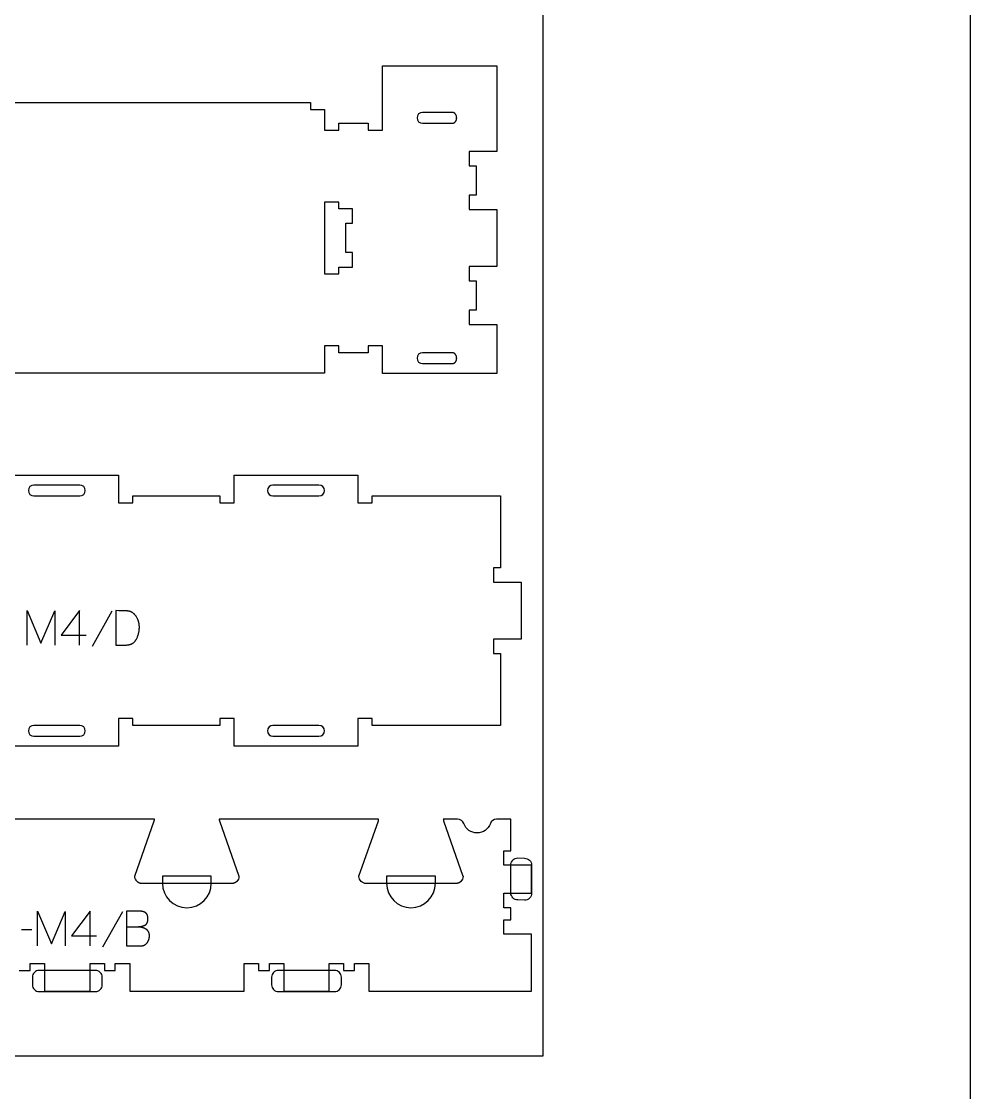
# Model space of a CAD drawing. Extents: x 0 to 4485, y 0 to 8771.
# Drawn here: x 2358 to 3183, y 3731 to 4662 of the extents above; entities that cross this region are included whole.
import ezdxf

# ---------------------------------------------------------------- set-up
doc = ezdxf.new("R2010")
doc.units = 0
for name, color, linetype in [('0_SHEET_SPRUCEPLY_2440X122', 1, 'CONTINUOUS'), ('1_ANYTOOL_1MMDEEP_LABELS_S', 2, 'CONTINUOUS'), ('3_ANYTOOL_CUTTHROUGH_INSID', 4, 'CONTINUOUS'), ('4_ANYTOOL_CUTTHROUGH_OUTSI', 5, 'CONTINUOUS'), ('5_ANYTOOL_HALF_MILL_9MM_IN', 3, 'CONTINUOUS'), ('DONOTCUT', 7, 'CONTINUOUS')]:
    doc.layers.add(name, color=color, linetype=linetype)

msp = doc.modelspace()

# ---------------------------------------------------------------- linework, layer by layer
at = {"layer": '0_SHEET_SPRUCEPLY_2440X122'}
msp.add_lwpolyline([(371.7, 4982.59), (371.7, 3762.59), (2811.7, 3762.59), (2811.7, 4982.59)], close=True, dxfattribs=at)
at = {"layer": '1_ANYTOOL_1MMDEEP_LABELS_S', "color": 2}
for points in [[(2362.89, 4119.59), (2362.89, 4149.59), (2374.89, 4121.22), (2386.89, 4149.46), (2386.89, 4119.59)], [(2408.45, 4119.59), (2408.49, 4149.64), (2392.46, 4128.25)], [(2436.65, 4149.12), (2419.46, 4118.35)], [(2392.46, 4128.25), (2414.23, 4128.25)], [(2372, 3858.18), (2372, 3888.18), (2384, 3859.81), (2396, 3888.06), (2396, 3858.18)], [(2417.56, 3858.18), (2417.6, 3888.23), (2401.57, 3866.84)], [(2445.76, 3887.71), (2428.57, 3856.94)], [(2449.19, 3888.18), (2449.19, 3858.18), (2458.87, 3858.18), (2461.4, 3858.1), (2461.63, 3858.09), (2461.86, 3858.09), (2462.08, 3858.1), (2462.3, 3858.11), (2462.51, 3858.13), (2462.73, 3858.15), (2462.94, 3858.18), (2463.14, 3858.21), (2463.35, 3858.25), (2463.55, 3858.3), (2463.75, 3858.35), (2463.94, 3858.4), (2464.13, 3858.46), (2464.32, 3858.53), (2464.5, 3858.6), (2464.69, 3858.68), (2464.86, 3858.77), (2465.04, 3858.86), (2465.21, 3858.95), (2465.38, 3859.05), (2465.55, 3859.16), (2465.71, 3859.27), (2465.87, 3859.39), (2466.03, 3859.51), (2466.18, 3859.64), (2466.33, 3859.77), (2466.48, 3859.91), (2466.62, 3860.06), (2466.76, 3860.21), (2466.9, 3860.36), (2467.03, 3860.52), (2467.17, 3860.69), (2467.29, 3860.86), (2467.42, 3861.03), (2467.54, 3861.21), (2467.65, 3861.38), (2467.76, 3861.56), (2467.87, 3861.73), (2467.98, 3861.91), (2468.08, 3862.09), (2468.17, 3862.27), (2468.26, 3862.45), (2468.35, 3862.63), (2468.43, 3862.81), (2468.51, 3863), (2468.59, 3863.18), (2468.66, 3863.37), (2468.72, 3863.56), (2468.79, 3863.75), (2468.85, 3863.94), (2468.9, 3864.13), (2468.95, 3864.32), (2469, 3864.51), (2469.04, 3864.71), (2469.08, 3864.9), (2469.11, 3865.1), (2469.15, 3865.3), (2469.17, 3865.5), (2469.19, 3865.7), (2469.21, 3865.9), (2469.23, 3866.1), (2469.24, 3866.3), (2469.24, 3866.51), (2469.24, 3866.71), (2469.24, 3866.96), (2469.23, 3867.21), (2469.22, 3867.46), (2469.2, 3867.69), (2469.17, 3867.93), (2469.14, 3868.16), (2469.11, 3868.38), (2469.06, 3868.6), (2469.01, 3868.82), (2468.96, 3869.03), (2468.9, 3869.24), (2468.83, 3869.44), (2468.76, 3869.64), (2468.69, 3869.84), (2468.6, 3870.03), (2468.52, 3870.21), (2468.47, 3870.3), (2468.42, 3870.39), (2468.37, 3870.48), (2468.32, 3870.57), (2468.27, 3870.65), (2468.22, 3870.74), (2468.16, 3870.82), (2468.11, 3870.91), (2468.05, 3870.99), (2467.99, 3871.07), (2467.93, 3871.15), (2467.87, 3871.23), (2467.8, 3871.3), (2467.74, 3871.38), (2467.67, 3871.46), (2467.61, 3871.53), (2467.54, 3871.6), (2467.47, 3871.67), (2467.39, 3871.75), (2467.32, 3871.81), (2467.25, 3871.88), (2467.17, 3871.95), (2467.01, 3872.08), (2466.85, 3872.21), (2466.68, 3872.33), (2466.51, 3872.45), (2466.33, 3872.56), (2465.96, 3872.78), (2465.59, 3872.98), (2465.21, 3873.18), (2464.82, 3873.36), (2464.43, 3873.53), (2464.04, 3873.69), (2463.63, 3873.84), (2463.22, 3873.97), (2462.81, 3874.1), (2462.39, 3874.21), (2461.96, 3874.31), (2461.52, 3874.4), (2461.09, 3874.48), (2460.64, 3874.54), (2460.19, 3874.6), (2459.73, 3874.64)], [(2449.19, 3874.51), (2459.73, 3874.64), (2460.13, 3874.67), (2460.52, 3874.71), (2460.91, 3874.76), (2461.29, 3874.82), (2461.67, 3874.89), (2462.04, 3874.96), (2462.41, 3875.05), (2462.77, 3875.14), (2463.12, 3875.24), (2463.47, 3875.35), (2463.82, 3875.47), (2464.15, 3875.6), (2464.49, 3875.74), (2464.81, 3875.89), (2465.14, 3876.04), (2465.45, 3876.21), (2465.53, 3876.25), (2465.61, 3876.29), (2465.68, 3876.34), (2465.76, 3876.38), (2465.83, 3876.43), (2465.9, 3876.48), (2465.97, 3876.53), (2466.04, 3876.59), (2466.11, 3876.64), (2466.17, 3876.7), (2466.24, 3876.75), (2466.3, 3876.81), (2466.37, 3876.87), (2466.43, 3876.93), (2466.49, 3876.99), (2466.55, 3877.06), (2466.61, 3877.12), (2466.66, 3877.19), (2466.72, 3877.25), (2466.77, 3877.32), (2466.83, 3877.39), (2466.88, 3877.47), (2466.93, 3877.54), (2466.98, 3877.61), (2467.03, 3877.69), (2467.07, 3877.77), (2467.12, 3877.84), (2467.17, 3877.92), (2467.21, 3878.01), (2467.25, 3878.09), (2467.29, 3878.17), (2467.33, 3878.26), (2467.37, 3878.34), (2467.41, 3878.43), (2467.48, 3878.61), (2467.54, 3878.8), (2467.61, 3878.99), (2467.66, 3879.19), (2467.71, 3879.39), (2467.76, 3879.6), (2467.8, 3879.81), (2467.84, 3880.03), (2467.87, 3880.25), (2467.9, 3880.48), (2467.92, 3880.72), (2467.94, 3880.96), (2467.95, 3881.2), (2467.96, 3881.46), (2467.96, 3881.71), (2467.95, 3882.11), (2467.94, 3882.3), (2467.93, 3882.5), (2467.92, 3882.68), (2467.9, 3882.87), (2467.88, 3883.05), (2467.85, 3883.23), (2467.83, 3883.4), (2467.8, 3883.58), (2467.76, 3883.75), (2467.72, 3883.91), (2467.68, 3884.07), (2467.64, 3884.23), (2467.59, 3884.39), (2467.54, 3884.54), (2467.49, 3884.69), (2467.43, 3884.84), (2467.37, 3884.98), (2467.31, 3885.13), (2467.24, 3885.26), (2467.17, 3885.4), (2467.1, 3885.53), (2467.02, 3885.66), (2466.94, 3885.78), (2466.86, 3885.9), (2466.77, 3886.02), (2466.68, 3886.14), (2466.59, 3886.25), (2466.49, 3886.36), (2466.39, 3886.46), (2466.29, 3886.57), (2466.18, 3886.67), (2466.07, 3886.76), (2465.96, 3886.86), (2465.84, 3886.95), (2465.72, 3887.03), (2465.6, 3887.12), (2465.48, 3887.2), (2465.35, 3887.27), (2465.21, 3887.35), (2465.08, 3887.42), (2464.94, 3887.49), (2464.8, 3887.55), (2464.65, 3887.61), (2464.5, 3887.67), (2464.35, 3887.73), (2464.2, 3887.78), (2464.04, 3887.83), (2463.88, 3887.87), (2463.71, 3887.92), (2463.55, 3887.96), (2463.37, 3887.99), (2463.2, 3888.03), (2463.02, 3888.06), (2462.84, 3888.08), (2462.66, 3888.11), (2462.47, 3888.13), (2462.28, 3888.14), (2462.08, 3888.16), (2461.68, 3888.18), (2461.27, 3888.18), (2449.19, 3888.18)], [(2366.86, 3872.07), (2358.07, 3871.98)], [(2401.57, 3866.84), (2423.34, 3866.84)]]:
    msp.add_lwpolyline(points, dxfattribs=at)
msp.add_lwpolyline([(2440.07, 4149.59), (2440.07, 4119.59), (2448.6, 4119.68), (2449.01, 4119.69), (2449.42, 4119.71), (2449.81, 4119.74), (2450.2, 4119.78), (2450.58, 4119.82), (2450.95, 4119.88), (2451.32, 4119.95), (2451.67, 4120.02), (2452.02, 4120.11), (2452.36, 4120.2), (2452.69, 4120.31), (2453.02, 4120.42), (2453.33, 4120.55), (2453.49, 4120.61), (2453.64, 4120.68), (2453.8, 4120.75), (2453.95, 4120.82), (2454.09, 4120.9), (2454.24, 4120.97), (2454.38, 4121.05), (2454.52, 4121.14), (2454.66, 4121.22), (2454.8, 4121.31), (2454.94, 4121.4), (2455.07, 4121.49), (2455.2, 4121.58), (2455.33, 4121.68), (2455.46, 4121.78), (2455.59, 4121.88), (2455.71, 4121.98), (2455.83, 4122.09), (2455.95, 4122.19), (2456.07, 4122.3), (2456.19, 4122.42), (2456.3, 4122.53), (2456.41, 4122.65), (2456.52, 4122.77), (2456.63, 4122.89), (2456.74, 4123.01), (2456.84, 4123.14), (2456.94, 4123.27), (2457.04, 4123.4), (2457.14, 4123.54), (2457.24, 4123.67), (2457.33, 4123.81), (2457.52, 4124.1), (2457.69, 4124.39), (2457.86, 4124.69), (2458.18, 4125.31), (2458.47, 4125.94), (2458.75, 4126.57), (2459, 4127.2), (2459.24, 4127.84), (2459.45, 4128.49), (2459.65, 4129.14), (2459.82, 4129.8), (2459.97, 4130.47), (2460.11, 4131.14), (2460.22, 4131.81), (2460.31, 4132.5), (2460.38, 4133.18), (2460.43, 4133.88), (2460.46, 4134.57), (2460.47, 4135.28), (2460.46, 4135.88), (2460.44, 4136.47), (2460.39, 4137.05), (2460.32, 4137.63), (2460.23, 4138.2), (2460.18, 4138.49), (2460.12, 4138.77), (2460.06, 4139.05), (2460, 4139.33), (2459.93, 4139.61), (2459.85, 4139.89), (2459.77, 4140.16), (2459.69, 4140.43), (2459.6, 4140.71), (2459.5, 4140.98), (2459.4, 4141.25), (2459.3, 4141.51), (2459.19, 4141.78), (2459.08, 4142.04), (2458.83, 4142.57), (2458.57, 4143.09), (2458.29, 4143.6), (2457.99, 4144.11), (2457.79, 4144.41), (2457.6, 4144.71), (2457.39, 4145), (2457.19, 4145.28), (2456.98, 4145.55), (2456.77, 4145.8), (2456.56, 4146.06), (2456.34, 4146.3), (2456.12, 4146.53), (2455.89, 4146.75), (2455.66, 4146.97), (2455.43, 4147.17), (2455.19, 4147.36), (2454.96, 4147.55), (2454.71, 4147.73), (2454.47, 4147.89), (2454.22, 4148.05), (2453.97, 4148.2), (2453.71, 4148.34), (2453.45, 4148.47), (2453.19, 4148.59), (2452.92, 4148.7), (2452.66, 4148.81), (2452.38, 4148.9), (2452.11, 4148.98), (2451.83, 4149.06), (2451.55, 4149.12), (2451.26, 4149.18), (2450.97, 4149.23), (2450.68, 4149.27), (2450.38, 4149.29), (2450.08, 4149.31), (2447.65, 4149.42), (2445.17, 4149.5), (2442.64, 4149.56)], close=True, dxfattribs=at)
at = {"layer": '3_ANYTOOL_CUTTHROUGH_INSID', "color": 4}
for points in [[(2706.7, 4582.89, 1), (2706.7, 4573.39), (2732.44, 4573.39), (2732.54, 4573.39), (2732.64, 4573.39), (2732.74, 4573.4), (2732.83, 4573.41), (2732.93, 4573.42), (2733.03, 4573.44), (2733.12, 4573.45), (2733.22, 4573.47), (2733.32, 4573.5), (2733.42, 4573.52), (2733.52, 4573.55), (2733.61, 4573.58), (2733.71, 4573.62), (2733.81, 4573.66), (2733.9, 4573.7), (2733.99, 4573.74), (2734.09, 4573.79), (2734.18, 4573.84), (2734.28, 4573.89), (2734.37, 4573.95), (2734.46, 4574.01), (2734.55, 4574.07), (2734.63, 4574.13), (2734.72, 4574.2), (2734.8, 4574.27), (2734.89, 4574.34), (2734.97, 4574.42), (2735.05, 4574.49), (2735.13, 4574.57), (2735.2, 4574.65), (2735.27, 4574.74), (2735.35, 4574.82), (2735.42, 4574.91), (2735.48, 4575), (2735.55, 4575.09), (2735.61, 4575.19), (2735.67, 4575.28), (2735.73, 4575.38), (2735.79, 4575.48), (2735.84, 4575.58), (2735.9, 4575.68), (2735.95, 4575.78), (2735.99, 4575.89), (2736.04, 4575.99), (2736.08, 4576.1), (2736.12, 4576.2), (2736.16, 4576.31), (2736.19, 4576.42), (2736.23, 4576.52), (2736.26, 4576.63), (2736.28, 4576.74), (2736.31, 4576.85), (2736.33, 4576.96), (2736.35, 4577.07), (2736.37, 4577.18), (2736.39, 4577.29), (2736.41, 4577.39), (2736.42, 4577.5), (2736.43, 4577.6), (2736.44, 4577.71), (2736.44, 4577.82), (2736.45, 4577.92), (2736.45, 4578.03), (2736.45, 4578.14), (2736.45, 4578.24), (2736.45, 4578.35), (2736.44, 4578.46), (2736.44, 4578.56), (2736.43, 4578.67), (2736.42, 4578.78), (2736.41, 4578.88), (2736.39, 4578.99), (2736.37, 4579.1), (2736.35, 4579.21), (2736.33, 4579.32), (2736.31, 4579.43), (2736.28, 4579.53), (2736.26, 4579.64), (2736.23, 4579.75), (2736.19, 4579.86), (2736.16, 4579.96), (2736.12, 4580.07), (2736.08, 4580.18), (2736.04, 4580.28), (2735.99, 4580.39), (2735.95, 4580.49), (2735.9, 4580.59), (2735.84, 4580.69), (2735.79, 4580.79), (2735.73, 4580.89), (2735.67, 4580.99), (2735.61, 4581.09), (2735.55, 4581.18), (2735.48, 4581.27), (2735.42, 4581.36), (2735.35, 4581.45), (2735.27, 4581.54), (2735.2, 4581.62), (2735.13, 4581.7), (2735.05, 4581.78), (2734.97, 4581.86), (2734.89, 4581.93), (2734.8, 4582.01), (2734.72, 4582.08), (2734.63, 4582.14), (2734.55, 4582.21), (2734.46, 4582.27), (2734.37, 4582.33), (2734.28, 4582.38), (2734.18, 4582.43), (2734.09, 4582.49), (2733.99, 4582.53), (2733.9, 4582.58), (2733.81, 4582.62), (2733.71, 4582.65), (2733.61, 4582.69), (2733.52, 4582.72), (2733.42, 4582.75), (2733.32, 4582.78), (2733.22, 4582.8), (2733.12, 4582.82), (2733.03, 4582.84), (2732.93, 4582.85), (2732.83, 4582.87), (2732.74, 4582.88), (2732.64, 4582.88), (2732.54, 4582.89), (2732.44, 4582.89)], [(2706.7, 4364.39), (2732.44, 4364.39), (2732.54, 4364.39), (2732.64, 4364.39), (2732.74, 4364.4), (2732.83, 4364.41), (2732.93, 4364.42), (2733.03, 4364.44), (2733.12, 4364.45), (2733.22, 4364.47), (2733.32, 4364.5), (2733.42, 4364.52), (2733.52, 4364.55), (2733.61, 4364.58), (2733.71, 4364.62), (2733.81, 4364.66), (2733.9, 4364.7), (2733.99, 4364.74), (2734.09, 4364.79), (2734.18, 4364.84), (2734.28, 4364.89), (2734.37, 4364.95), (2734.46, 4365.01), (2734.55, 4365.07), (2734.63, 4365.13), (2734.72, 4365.2), (2734.8, 4365.27), (2734.89, 4365.34), (2734.97, 4365.42), (2735.05, 4365.49), (2735.13, 4365.57), (2735.2, 4365.65), (2735.27, 4365.74), (2735.35, 4365.82), (2735.42, 4365.91), (2735.48, 4366), (2735.55, 4366.09), (2735.61, 4366.19), (2735.67, 4366.28), (2735.73, 4366.38), (2735.79, 4366.48), (2735.84, 4366.58), (2735.9, 4366.68), (2735.95, 4366.78), (2735.99, 4366.89), (2736.04, 4366.99), (2736.08, 4367.1), (2736.12, 4367.2), (2736.16, 4367.31), (2736.19, 4367.42), (2736.23, 4367.52), (2736.26, 4367.63), (2736.28, 4367.74), (2736.31, 4367.85), (2736.33, 4367.96), (2736.35, 4368.07), (2736.37, 4368.18), (2736.39, 4368.29), (2736.41, 4368.39), (2736.42, 4368.5), (2736.43, 4368.6), (2736.44, 4368.71), (2736.44, 4368.82), (2736.45, 4368.92), (2736.45, 4369.03), (2736.45, 4369.14), (2736.45, 4369.24), (2736.45, 4369.35), (2736.44, 4369.46), (2736.44, 4369.56), (2736.43, 4369.67), (2736.42, 4369.78), (2736.41, 4369.88), (2736.39, 4369.99), (2736.37, 4370.1), (2736.35, 4370.21), (2736.33, 4370.32), (2736.31, 4370.43), (2736.28, 4370.53), (2736.26, 4370.64), (2736.23, 4370.75), (2736.19, 4370.86), (2736.16, 4370.96), (2736.12, 4371.07), (2736.08, 4371.18), (2736.04, 4371.28), (2735.99, 4371.39), (2735.95, 4371.49), (2735.9, 4371.59), (2735.84, 4371.69), (2735.79, 4371.79), (2735.73, 4371.89), (2735.67, 4371.99), (2735.61, 4372.09), (2735.55, 4372.18), (2735.48, 4372.27), (2735.42, 4372.36), (2735.35, 4372.45), (2735.27, 4372.54), (2735.2, 4372.62), (2735.13, 4372.7), (2735.05, 4372.78), (2734.97, 4372.86), (2734.89, 4372.93), (2734.8, 4373.01), (2734.72, 4373.08), (2734.63, 4373.14), (2734.55, 4373.21), (2734.46, 4373.27), (2734.37, 4373.33), (2734.28, 4373.38), (2734.18, 4373.43), (2734.09, 4373.49), (2733.99, 4373.53), (2733.9, 4373.58), (2733.81, 4373.62), (2733.71, 4373.65), (2733.61, 4373.69), (2733.52, 4373.72), (2733.42, 4373.75), (2733.32, 4373.78), (2733.22, 4373.8), (2733.12, 4373.82), (2733.03, 4373.84), (2732.93, 4373.85), (2732.83, 4373.87), (2732.74, 4373.88), (2732.64, 4373.88), (2732.54, 4373.89), (2732.44, 4373.89), (2706.7, 4373.89, 1)], [(2408.7, 4249.34, 1), (2408.7, 4258.84), (2368.7, 4258.84, 1), (2368.7, 4249.34)], [(2616.7, 4249.34, 1), (2616.7, 4258.84), (2576.7, 4258.84, 1), (2576.7, 4249.34)], [(2408.7, 4049.84), (2368.7, 4049.84, 1), (2368.7, 4040.34), (2408.7, 4040.34, 1)], [(2616.7, 4049.84), (2576.7, 4049.84, 1), (2576.7, 4040.34), (2616.7, 4040.34, 1)]]:
    msp.add_lwpolyline(points, format="xyb", close=True, dxfattribs=at)
msp.add_lwpolyline([(2621.7, 4442.43), (2633.95, 4442.43), (2633.95, 4448.43), (2645.95, 4448.43), (2645.95, 4460.93), (2639.95, 4460.93), (2639.95, 4486.43), (2645.95, 4486.43), (2645.95, 4498.93), (2633.95, 4498.93), (2633.95, 4504.93), (2621.45, 4504.93), (2621.45, 4442.43)], close=True, dxfattribs=at)
at = {"layer": '4_ANYTOOL_CUTTHROUGH_OUTSI', "color": 5}
for points in [[(2333.95, 4591.48), (2609.45, 4591.48), (2609.45, 4585.48), (2621.45, 4585.48), (2621.45, 4567.39), (2633.95, 4567.39), (2633.95, 4573.39), (2659.45, 4573.39), (2659.45, 4567.39), (2671.95, 4567.39), (2671.95, 4623.39), (2771.45, 4623.39), (2771.45, 4548.89), (2747.45, 4548.89), (2747.45, 4536.39), (2753.45, 4536.39), (2753.45, 4510.89), (2747.45, 4510.89), (2747.45, 4498.39), (2771.45, 4498.39), (2771.45, 4448.89), (2747.45, 4448.89), (2747.45, 4436.39), (2753.45, 4436.39), (2753.45, 4410.89), (2747.45, 4410.89), (2747.45, 4398.39), (2771.45, 4398.39), (2771.45, 4355.89), (2671.95, 4355.89), (2671.95, 4379.89), (2659.45, 4379.89), (2659.45, 4373.89), (2633.95, 4373.89), (2633.95, 4379.89), (2621.45, 4379.89), (2621.45, 4355.98), (2321.45, 4355.98)], [(2334.95, 4267.34), (2442.45, 4267.34), (2442.45, 4243.34), (2454.95, 4243.34), (2454.95, 4249.34), (2530.45, 4249.34), (2530.45, 4243.34), (2542.95, 4243.34), (2542.95, 4267.34), (2650.45, 4267.34), (2650.45, 4243.34), (2662.95, 4243.34), (2662.95, 4249.34), (2774.45, 4249.34), (2774.45, 4186.84), (2768.45, 4186.84), (2768.45, 4174.34), (2792.45, 4174.34), (2792.45, 4124.84), (2768.45, 4124.84), (2768.45, 4112.34), (2774.45, 4112.34), (2774.45, 4049.84), (2662.95, 4049.84), (2662.95, 4055.84), (2650.45, 4055.84), (2650.45, 4031.84), (2542.95, 4031.84), (2542.95, 4055.84), (2530.45, 4055.84), (2530.45, 4049.84), (2454.95, 4049.84), (2454.95, 4055.84), (2442.45, 4055.84), (2442.45, 4031.84), (2334.95, 4031.84)]]:
    msp.add_lwpolyline(points, dxfattribs=at)
msp.add_lwpolyline([(2356.07, 3836.81), (2365.57, 3836.81), (2365.57, 3842.81), (2378.07, 3842.81), (2378.07, 3842.56), (2378.07, 3818.81), (2417.57, 3818.81), (2417.57, 3842.56), (2417.57, 3842.81), (2430.07, 3842.81), (2430.07, 3836.81), (2439.57, 3836.81), (2439.57, 3842.81), (2452.07, 3842.81), (2452.07, 3842.56), (2452.07, 3818.81), (2551.57, 3818.81), (2551.57, 3842.56), (2551.57, 3842.81), (2564.07, 3842.81), (2564.07, 3836.81), (2573.57, 3836.81), (2573.57, 3842.81), (2586.07, 3842.81), (2586.07, 3842.56), (2586.07, 3818.81), (2625.57, 3818.81), (2625.57, 3842.56), (2625.57, 3842.81), (2638.07, 3842.81), (2638.07, 3836.81), (2647.57, 3836.81), (2647.57, 3842.81), (2660.07, 3842.81), (2660.07, 3842.56), (2660.07, 3818.81), (2801.57, 3818.81), (2801.57, 3868.31), (2777.57, 3868.31), (2777.57, 3880.81), (2783.57, 3880.81), (2783.57, 3891.31), (2777.57, 3891.31), (2777.57, 3891.56), (2777.57, 3903.56), (2777.57, 3903.81), (2801.57, 3903.81), (2801.57, 3928.31), (2777.57, 3928.31), (2777.57, 3928.56), (2777.57, 3940.56), (2777.57, 3940.81), (2783.57, 3940.81), (2783.57, 3968.31), (2771.16, 3968.31), (2771.16, 3968.31, 0.317837), (2765.74, 3964.47, -0.317837), (2754.19, 3956.31, -0.317837), (2742.64, 3964.47, 0.317837), (2737.22, 3968.31), (2724.82, 3968.31, 0.061485), (2725.05, 3966.92), (2741.95, 3918.64), (2741.97, 3918.6), (2741.97, 3918.56), (2741.97, 3918.56, -0.198912), (2740.14, 3914.14), (2740.03, 3914.03), (2739.92, 3913.93), (2739.8, 3913.83), (2739.69, 3913.73), (2739.57, 3913.64), (2739.45, 3913.54), (2739.32, 3913.45), (2739.2, 3913.37), (2739.07, 3913.28), (2738.94, 3913.2), (2738.8, 3913.12), (2738.67, 3913.05), (2738.53, 3912.98), (2738.39, 3912.91), (2738.25, 3912.84), (2738.11, 3912.78), (2737.96, 3912.73), (2737.82, 3912.67), (2737.67, 3912.62), (2737.52, 3912.57), (2737.37, 3912.53), (2737.22, 3912.49), (2737.07, 3912.46), (2736.92, 3912.43), (2736.77, 3912.4), (2736.62, 3912.37), (2736.47, 3912.35), (2736.32, 3912.34), (2736.17, 3912.32), (2736.02, 3912.31), (2735.87, 3912.31), (2735.72, 3912.31), (2657.72, 3912.31, -0.414214), (2651.47, 3918.56), (2651.47, 3918.6), (2651.48, 3918.64), (2668.38, 3966.92), (2668.38, 3966.92, 0.061485), (2668.61, 3968.31), (2529.92, 3968.31, 0.061485), (2530.15, 3966.92), (2547.05, 3918.64), (2547.07, 3918.6), (2547.07, 3918.56), (2547.07, 3918.56, -0.198912), (2545.24, 3914.14), (2545.13, 3914.03), (2545.02, 3913.93), (2544.9, 3913.83), (2544.79, 3913.73), (2544.67, 3913.64), (2544.55, 3913.54), (2544.42, 3913.45), (2544.3, 3913.37), (2544.17, 3913.28), (2544.04, 3913.2), (2543.9, 3913.12), (2543.77, 3913.05), (2543.63, 3912.98), (2543.49, 3912.91), (2543.35, 3912.84), (2543.21, 3912.78), (2543.06, 3912.73), (2542.92, 3912.67), (2542.77, 3912.62), (2542.62, 3912.57), (2542.47, 3912.53), (2542.32, 3912.49), (2542.17, 3912.46), (2542.02, 3912.43), (2541.87, 3912.4), (2541.72, 3912.37), (2541.57, 3912.35), (2541.42, 3912.34), (2541.27, 3912.32), (2541.12, 3912.31), (2540.97, 3912.31), (2540.82, 3912.31), (2462.82, 3912.31), (2462.67, 3912.31), (2462.52, 3912.31), (2462.36, 3912.32), (2462.21, 3912.34), (2462.06, 3912.35), (2461.91, 3912.37), (2461.76, 3912.4), (2461.61, 3912.43), (2461.46, 3912.46), (2461.31, 3912.49), (2461.16, 3912.53), (2461.01, 3912.57), (2460.86, 3912.62), (2460.71, 3912.67), (2460.57, 3912.73), (2460.42, 3912.78), (2460.28, 3912.84), (2460.14, 3912.91), (2460, 3912.98), (2459.86, 3913.05), (2459.73, 3913.12), (2459.59, 3913.2), (2459.46, 3913.28), (2459.33, 3913.37), (2459.21, 3913.45), (2459.08, 3913.54), (2458.96, 3913.64), (2458.84, 3913.73), (2458.73, 3913.83), (2458.61, 3913.93), (2458.5, 3914.03), (2458.4, 3914.14, -0.198912), (2456.57, 3918.56), (2456.57, 3918.6), (2456.58, 3918.64), (2473.48, 3966.92), (2473.48, 3966.92, 0.061485), (2473.71, 3968.31), (2335.02, 3968.31, 0.061485)], format="xyb", dxfattribs=at)
at = {"layer": '5_ANYTOOL_HALF_MILL_9MM_IN'}
for points in [[(2789.57, 3898.06, -0.414214), (2783.57, 3904.06), (2783.57, 3928.56, -0.414214), (2789.57, 3934.56), (2795.57, 3934.31, -0.414214), (2801.57, 3928.31), (2801.57, 3903.81, -0.414214), (2795.57, 3897.81)], [(2480.57, 3912.56, 1), (2523.07, 3912.56), (2523.07, 3912.81), (2523.07, 3918.81), (2480.57, 3918.81), (2480.57, 3912.81), (2480.57, 3912.56)], [(2675.47, 3912.56, 1), (2717.97, 3912.56), (2717.97, 3912.81), (2717.97, 3918.81), (2675.47, 3918.81), (2675.47, 3912.81), (2675.47, 3912.56)], [(2373.44, 3836.81, 0.414214), (2367.44, 3830.81), (2367.44, 3824.31, 0.414214), (2373.44, 3818.31), (2422.19, 3818.31, 0.414214), (2428.19, 3824.31), (2428.19, 3830.81, 0.414214), (2422.19, 3836.81)], [(2581.44, 3836.81, 0.414214), (2575.44, 3830.81), (2575.44, 3824.31, 0.414214), (2581.44, 3818.31), (2630.19, 3818.31, 0.414214), (2636.19, 3824.31), (2636.19, 3830.81, 0.414214), (2630.19, 3836.81)]]:
    msp.add_lwpolyline(points, format="xyb", close=True, dxfattribs=at)
at = {"layer": 'DONOTCUT'}
msp.add_lwpolyline([(0, 0), (3183.41, 0), (3183.41, 5593.43), (0, 5593.43)], close=True, dxfattribs=at)

doc.saveas('drawing.dxf')
